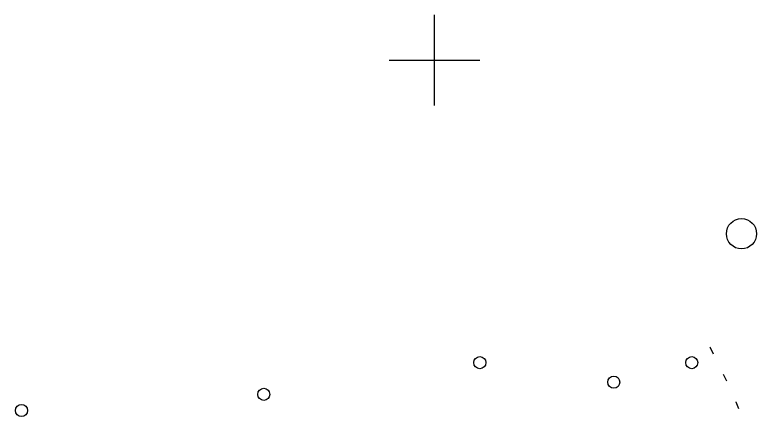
# Model space of a CAD drawing. Header units: millimetres. Extents: x -1799 to 6962, y -1020 to 4121.
# Drawn here: x 3138.9 to 3237.1, y 2231.4 to 2284.6 of the extents above; entities that cross this region are included whole.
import ezdxf

# ---------------------------------------------------------------- set-up
doc = ezdxf.new("R2010")
doc.units = ezdxf.units.MM
doc.linetypes.add('CONTI', pattern=[0])
for name, color, linetype in [('SETKR', 2, 'CONTI'), ('SIT_LDEFAULT', 7, 'CONTI'), ('ZAPSKDEFAULT', 7, 'CONTI')]:
    doc.layers.add(name, color=color, linetype=linetype)

# ---------------------------------------------------------------- blocks, each defined once
blk = doc.blocks.new('BL_333')
at = {"color": 0}
for p, q in [((0, -6), (0, 6)), ((-6, 0), (6, 0))]:
    blk.add_line(p, q, dxfattribs=at)
blk = doc.blocks.new('BL_2002')
at = {"color": 0}
blk.add_circle((0, 0), 0.8, dxfattribs=at)
blk = doc.blocks.new('BL_2004')
at = {"color": 0}
blk.add_circle((0, 0), 2, dxfattribs=at)

msp = doc.modelspace()

# ---------------------------------------------------------------- linework, layer by layer
at = {"layer": 'SIT_LDEFAULT', "color": 7}
for p, q in [((3230.831700376419, 2240.599213735585), (3230.79170037644, 2240.679215735209)), ((3231.231700376442, 2239.779213735287), (3230.831700376419, 2240.599213735585)), ((3232.971700376433, 2236.179215735209), (3232.5617003764, 2237.089211735328)), ((3234.571700376409, 2232.51921173503), (3234.211700376423, 2233.429215735209)), ((3234.231700376442, 2233.429215735209), (3234.221700376433, 2233.449212734972))]:
    msp.add_line(p, q, dxfattribs=at)

# ---------------------------------------------------------------- block references
at = {"layer": 'SETKR', "color": 82}
msp.add_blockref('BL_333', (3194.351700376437, 2278.639214735863), dxfattribs=at)
at = {"layer": 'ZAPSKDEFAULT', "color": 7, "rotation": 354.0000000000001}
for name, p in [('BL_2004', (3234.932526376399, 2255.685182735709)), ('BL_2002', (3200.351700376437, 2238.639214735863)), ('BL_2002', (3228.351700376437, 2238.639214735863)), ('BL_2002', (3218.041381376397, 2236.059198735667)), ('BL_2002', (3171.777685376417, 2234.447812735488)), ('BL_2002', (3139.761462376404, 2232.310510735412))]:
    msp.add_blockref(name, p, dxfattribs=at)

doc.saveas('drawing.dxf')
